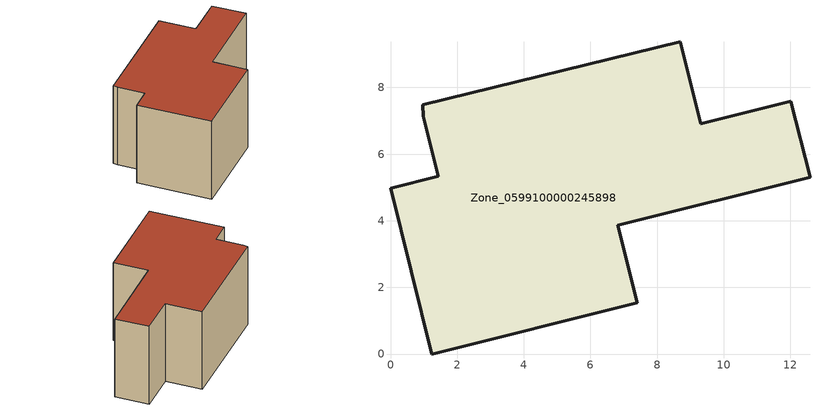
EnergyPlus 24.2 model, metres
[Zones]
Zone_0599100000245898
 floor ground (C_G): 9.31,6.92 12.01,7.59 12.59,5.31 6.82,3.87 7.4,1.54 1.24,0 0,4.98 1.43,5.34 0.98,7.13 0.97,7.49 8.7,9.37 z0
 wall outside (C_F): 0,4.98 1.24,0 7.4,1.54 6.82,3.87 12.59,5.31 12.01,7.59 9.31,6.92 8.7,9.37 0.97,7.49 0.98,7.13 1.43,5.34 0,4.98 z0:5.94
 roof outside (C_R): 8.7,9.37 0.97,7.49 0.98,7.13 1.43,5.34 0,4.98 1.24,0 7.4,1.54 6.82,3.87 12.59,5.31 12.01,7.59 9.31,6.92 z5.94
[BUILDING]
Pand.0599100000245898: North Axis=0; Terrain=City; Loads Convergence Tolerance Value=0.04; Temperature Convergence Tolerance Value=0.4; Solar Distribution=FullExterior; Maximum Number of Warmup Days=25; Minimum Number of Warmup Days=1
[Site:Location]
Rotterdam.The.Hague.AP_ZH_NLD Design_Conditions: Latitude=51.96; Longitude=4.45; Time Zone=1; Elevation=-4.5
[SITE:GROUNDTEMPERATURE:BUILDINGSURFACE]
18, 18, 18, 18, 18, 18, 18, 18, 18, 18, 18, 18
[MATERIAL] Thermal Absorptance=0.9; Solar Absorptance=0.7; Visible Absorptance=0.7
Name | Roughness | Thickness | Conductivity | Density | Specific Heat
G.TC.1965-1974 | MediumSmooth | 0.15 | 0.882353 | 540 | 1210
F.TC.1965-1974 | Rough | 0.3 | 0.697674 | 1920 | 840
R.TC.1965-1974 | MediumRough | 0.2 | 0.232558 | 1500 | 1000
[CONSTRUCTION]
C_G: G.TC.1965-1974
C_F: F.TC.1965-1974
C_R: R.TC.1965-1974
[ZONE]
Zone_0599100000245898: Type=1; Multiplier=1; Ceiling Height=Autocalculate; Volume=Autocalculate; Floor Area=autocalculate; Part of Total Floor Area=Yes
[ZONEINFILTRATION:DESIGNFLOWRATE]
Infil_Zone_0599100000245898: Zone or ZoneList or Space or SpaceList=Zone_0599100000245898; Schedule=AlwaysOn; Design Flow Rate Calculation Method=Flow/Area; Flow Rate per Floor Area=0.003; Constant Term Coefficient=1; Temperature Term Coefficient=0; Velocity Term Coefficient=0; Velocity Squared Term Coefficient=0
[HVACTEMPLATE:ZONE:IDEALLOADSAIRSYSTEM]
Zone_0599100000245898: Maximum Heating Supply Air Temperature=50; Minimum Cooling Supply Air Temperature=13; Maximum Heating Supply Air Humidity Ratio=0.0156; Minimum Cooling Supply Air Humidity Ratio=0.0077; Heating Limit=NoLimit; Cooling Limit=NoLimit; Dehumidification Control Type=ConstantSensibleHeatRatio; Cooling Sensible Heat Ratio=0.7; Dehumidification Setpoint=60; Humidification Control Type=None; Humidification Setpoint=30; Outdoor Air Method=None; Outdoor Air Flow Rate per Person=0.00944; Outdoor Air Flow Rate per Zone Floor Area=0; Outdoor Air Flow Rate per Zone=0; Demand Controlled Ventilation Type=None; Outdoor Air Economizer Type=NoEconomizer; Heat Recovery Type=None; Sensible Heat Recovery Effectiveness=0.7; Latent Heat Recovery Effectiveness=0.65
[ZONECONTROL:THERMOSTAT]
ThermostatControl_Zone_0599100000245898: Zone or ZoneList=Zone_0599100000245898; Control Type Schedule=DualSetpointControlType; Control 1=Thermostat_Zone_0599100000245898; Temperature Difference Between Cutout And Setpoint=0
[THERMOSTATSETPOINT:DUALSETPOINT]
Thermostat_Zone_0599100000245898: Heating Setpoint Temperature Schedule=HeatingSetpoint_Zone_0599100000245898; Cooling Setpoint Temperature Schedule=CoolingSetpoint_Zone_0599100000245898
[SCHEDULE:COMPACT]
HeatingSetpoint_Zone_0599100000245898: Through: 12/31, For: AllDays, Until: 24:00, 21
CoolingSetpoint_Zone_0599100000245898: Through: 12/31, For: AllDays, Until: 24:00, 24
DualSetpointControlType: Through: 12/31, For: AllDays, Until: 24:00, 4
AlwaysOn: Through: 12/31, For: AllDays, Until: 24:00, 1
